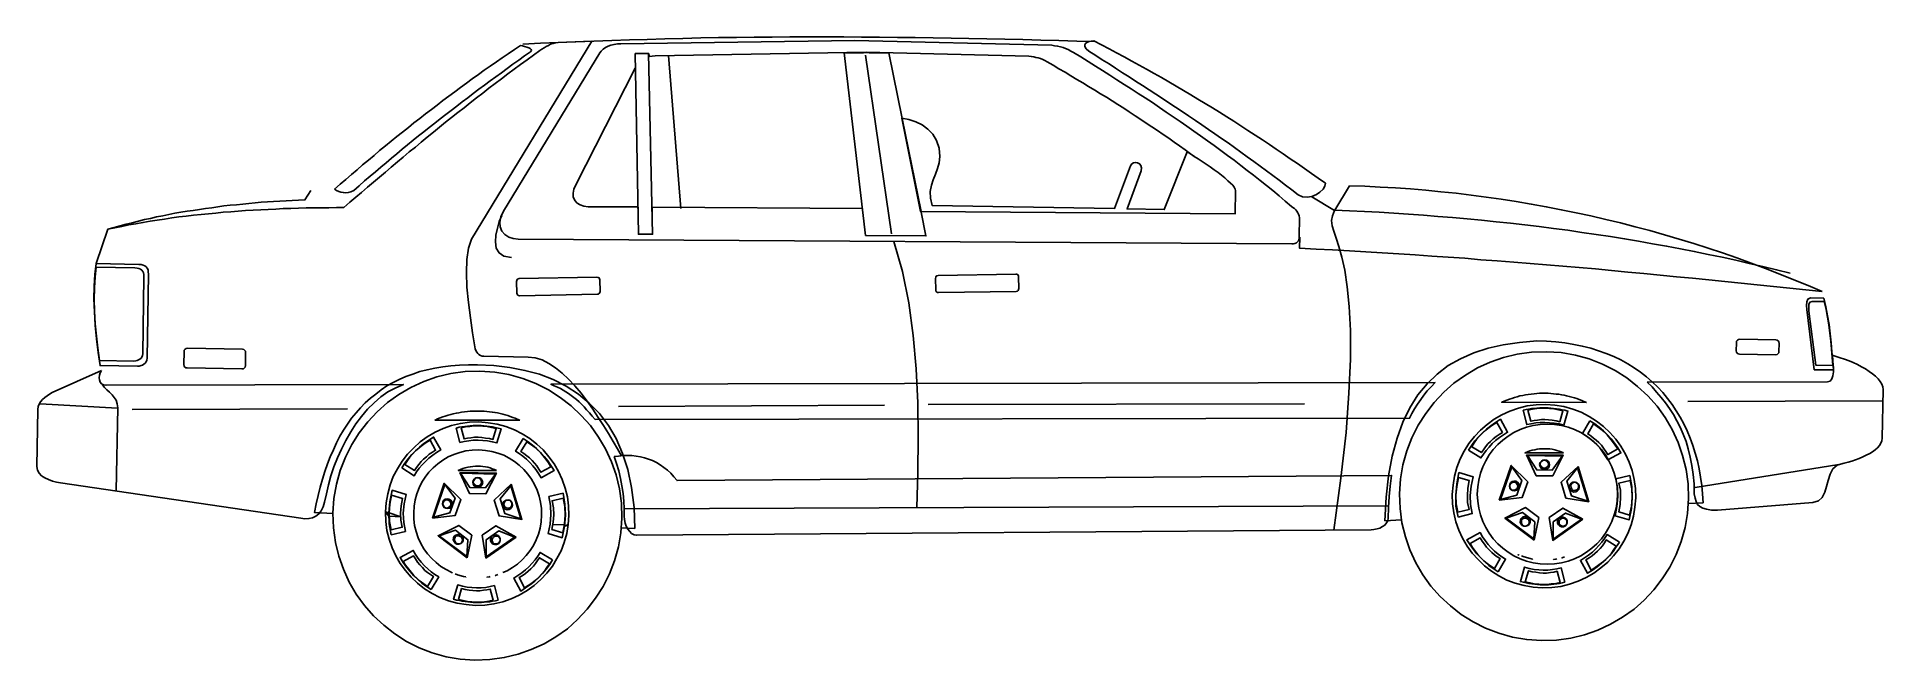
# Model space of a CAD drawing. Extents: x 409 to 850, y 333 to 482.
import ezdxf

# ---------------------------------------------------------------- set-up
doc = ezdxf.new("R2010")
doc.units = 0
doc.layers.add('4', color=4, linetype='CONTINUOUS')
doc.layers.add('7', color=7, linetype='CONTINUOUS')

msp = doc.modelspace()

# ---------------------------------------------------------------- linework, layer by layer
at = {"layer": '4'}
msp.add_line((425.91, 436.18), (423.12, 427.98), dxfattribs=at)
msp.add_circle((769.83, 372.9), 16.74, dxfattribs=at)
msp.add_arc((713.9, 143.24), 303.47, 66.3881, 88.3596, dxfattribs=at)
at = {"layer": '7', "linetype": 'CONTINUOUS'}
for points in [[(474.38, 445.42), (472.98, 443.21), (471.47, 443.15), (469.96, 443.09), (468.51, 442.98), (467, 442.92), (465.49, 442.8), (464.03, 442.74), (462.53, 442.63), (461.07, 442.51), (459.56, 442.34), (458.11, 442.22), (456.6, 442.05), (455.14, 441.93), (453.63, 441.76), (452.18, 441.58), (450.73, 441.35), (449.22, 441.18), (447.76, 440.94), (446.31, 440.71), (444.8, 440.48), (443.35, 440.24), (441.89, 440.01), (440.44, 439.72), (438.99, 439.43), (437.53, 439.14), (436.08, 438.79), (434.63, 438.5), (433.18, 438.15), (431.72, 437.75), (430.27, 437.4), (428.82, 436.99), (427.37, 436.58), (425.91, 436.18), (427.54, 436.53), (429.22, 436.87), (430.91, 437.22), (432.59, 437.51), (434.28, 437.8), (435.96, 438.1), (437.71, 438.39), (439.39, 438.62), (441.14, 438.91), (442.88, 439.14), (444.62, 439.32), (446.37, 439.55), (448.17, 439.72), (449.91, 439.9), (451.71, 440.07), (453.46, 440.24), (455.26, 440.36), (457.06, 440.54), (458.8, 440.65), (460.61, 440.77), (462.41, 440.83), (464.21, 440.94), (466.01, 441), (467.81, 441.12), (469.62, 441.18), (471.42, 441.23), (473.27, 441.29), (475.08, 441.29), (476.88, 441.35), (478.68, 441.35), (480.48, 441.41), (482.28, 441.41), (483.68, 442.63), (485.13, 443.85), (486.53, 445.01), (487.92, 446.23), (489.37, 447.45), (490.77, 448.67), (492.22, 449.83), (493.62, 451.05), (495.07, 452.28), (496.46, 453.44), (497.92, 454.66), (499.37, 455.82), (500.76, 457.04), (502.22, 458.2), (503.67, 459.37), (505.12, 460.59), (506.58, 461.75), (508.03, 462.91), (509.54, 464.07), (510.99, 465.23), (512.45, 466.4), (513.96, 467.56), (515.47, 468.72), (516.92, 469.88), (518.43, 470.99), (519.94, 472.15), (521.45, 473.31), (522.97, 474.42), (524.48, 475.52), (526.05, 476.68), (527.56, 477.79), (529.12, 478.89), (529.59, 479.24), (530.11, 479.53), (530.58, 479.88), (531.16, 480.11), (531.68, 480.4), (532.26, 480.58), (532.85, 480.75), (533.48, 480.81), (541.56, 481.16), (512.79, 433.8), (512.04, 431.64), (511.63, 428.97), (511.58, 425.83), (511.69, 422.35), (512.04, 418.68), (512.5, 415.02), (513.03, 411.48), (513.55, 408.11), (513.67, 407.64), (513.84, 407.23), (514.02, 406.83), (514.25, 406.54), (514.54, 406.25), (514.89, 406.02), (515.29, 405.9), (515.76, 405.84), (526.34, 405.67), (528.02, 405.49), (529.65, 404.97), (531.28, 404.15), (532.85, 403.11), (534.47, 401.83), (535.98, 400.38), (537.49, 398.75), (538.95, 397.01), (540.4, 395.15), (541.74, 393.23), (543.07, 391.25), (544.29, 389.34), (545.51, 387.36), (546.62, 385.5), (547.66, 383.76), (548.65, 382.07)], [(520.41, 440.54), (519.77, 439.14), (519.54, 437.92), (519.65, 436.76), (520.06, 435.77), (520.76, 434.96), (521.69, 434.32), (522.73, 433.97), (523.9, 433.8), (708.76, 432.69), (709.17, 432.75), (709.51, 432.81), (709.86, 432.92), (710.1, 433.15), (710.33, 433.39), (710.45, 433.68), (710.56, 434.03), (710.56, 434.43), (710.62, 438.91), (710.56, 439.37), (710.39, 439.78), (710.21, 440.13), (709.98, 440.48), (709.69, 440.83), (709.4, 441.12), (709.05, 441.41), (708.7, 441.64), (707.19, 442.92), (705.74, 444.14), (704.23, 445.42), (702.71, 446.64), (701.2, 447.86), (699.63, 449.08), (698.07, 450.24), (696.56, 451.46), (694.99, 452.68), (693.42, 453.84), (691.79, 455.01), (690.22, 456.17), (688.59, 457.33), (686.97, 458.49), (685.34, 459.66), (683.71, 460.82), (682.09, 461.92), (680.46, 463.08), (678.77, 464.19), (677.14, 465.29), (675.46, 466.46), (673.77, 467.56), (672.09, 468.66), (670.4, 469.77), (668.72, 470.81), (666.97, 471.92), (665.29, 473.02), (663.55, 474.13), (661.86, 475.17), (660.12, 476.28), (658.37, 477.38), (656.63, 478.43), (655.99, 478.78), (655.35, 479.12), (654.71, 479.36), (654.13, 479.59), (653.49, 479.76), (652.79, 479.94), (652.1, 480.05), (651.4, 480.17), (604.33, 481.33), (548.48, 480.52), (547.66, 480.46), (546.85, 480.35), (546.09, 480.17), (545.46, 479.94), (544.82, 479.59), (544.24, 479.24), (543.77, 478.78), (543.42, 478.31), (520.41, 440.54)], [(525, 480.4), (529.24, 480.64), (533.48, 480.81), (537.73, 480.98), (541.97, 481.16), (546.27, 481.33), (550.51, 481.45), (554.75, 481.57), (559, 481.68), (563.3, 481.8), (567.54, 481.91), (571.78, 481.97), (576.08, 482.03), (580.33, 482.09), (584.63, 482.09), (588.87, 482.15), (593.17, 482.15), (597.41, 482.15), (601.71, 482.15), (605.95, 482.09), (610.26, 482.09), (614.56, 482.03), (618.8, 481.97), (623.1, 481.91), (627.4, 481.86), (631.64, 481.8), (635.94, 481.68), (640.24, 481.62), (644.54, 481.51), (648.78, 481.39), (653.08, 481.28), (657.38, 481.16), (661.69, 481.04)], [(716.78, 447.22), (716.66, 446.52), (716.26, 445.77), (715.5, 445.07), (714.63, 444.49), (713.58, 444.02), (712.42, 443.85), (711.32, 443.96), (710.27, 444.43), (708.76, 445.59), (707.25, 446.75), (705.74, 447.92), (704.23, 449.02), (702.71, 450.18), (701.2, 451.29), (699.69, 452.39), (698.12, 453.5), (696.61, 454.6), (695.04, 455.7), (693.53, 456.81), (691.96, 457.91), (690.39, 458.96), (688.83, 460.06), (687.26, 461.11), (685.74, 462.21), (684.12, 463.26), (682.55, 464.31), (680.98, 465.35), (679.41, 466.4), (677.84, 467.44), (676.27, 468.49), (674.65, 469.54), (673.08, 470.52), (671.45, 471.57), (669.88, 472.61), (668.31, 473.6), (666.68, 474.65), (665.11, 475.7), (663.49, 476.68), (661.92, 477.73), (660.29, 478.72), (659.65, 479.3), (659.3, 479.82), (659.3, 480.23), (659.48, 480.58), (659.83, 480.81), (660.35, 481.04), (660.87, 481.16), (661.45, 481.22), (663.31, 480.29), (665.11, 479.3), (666.92, 478.37), (668.72, 477.38), (670.52, 476.39), (672.32, 475.4), (674.06, 474.42), (675.87, 473.43), (677.61, 472.44), (679.35, 471.4), (681.15, 470.41), (682.9, 469.36), (684.64, 468.31), (686.33, 467.27), (688.07, 466.22), (689.81, 465.18), (691.5, 464.13), (693.24, 463.03), (694.93, 461.98), (696.61, 460.88), (698.3, 459.77), (699.98, 458.67), (701.73, 457.56), (703.41, 456.46), (705.04, 455.3), (706.72, 454.19), (708.41, 453.03), (710.1, 451.87), (711.78, 450.71), (713.47, 449.54), (715.09, 448.38), (716.78, 447.22)], [(480.07, 445.77), (480.54, 445.48), (481.06, 445.24), (481.59, 445.07), (482.17, 444.95), (482.75, 444.89), (483.33, 444.95), (483.97, 445.13), (484.67, 445.48), (485.95, 446.58), (487.22, 447.74), (488.56, 448.85), (489.84, 449.95), (491.12, 451.05), (492.4, 452.1), (493.67, 453.2), (494.95, 454.25), (496.23, 455.3), (497.51, 456.4), (498.85, 457.45), (500.13, 458.49), (501.4, 459.48), (502.68, 460.53), (504.02, 461.57), (505.3, 462.56), (506.63, 463.61), (507.91, 464.6), (509.25, 465.64), (510.53, 466.63), (511.87, 467.62), (513.2, 468.66), (514.54, 469.65), (515.87, 470.64), (517.21, 471.63), (518.61, 472.61), (519.94, 473.6), (521.28, 474.59), (522.67, 475.64), (524.07, 476.63), (525.46, 477.61), (526.86, 478.6), (527.09, 478.89), (527.03, 479.12), (526.8, 479.36), (526.45, 479.53), (525.99, 479.7), (525.46, 479.88), (524.94, 480), (524.48, 480.11), (523.02, 479.12), (521.57, 478.14), (520.12, 477.15), (518.72, 476.16), (517.27, 475.17), (515.82, 474.19), (514.42, 473.14), (512.97, 472.15), (511.58, 471.11), (510.18, 470.06), (508.78, 469.01), (507.39, 468.02), (505.94, 466.98), (504.6, 465.87), (503.21, 464.83), (501.81, 463.78), (500.42, 462.68), (499.02, 461.63), (497.69, 460.53), (496.29, 459.42), (494.9, 458.32), (493.56, 457.22), (492.22, 456.11), (490.83, 455.01), (489.49, 453.84), (488.15, 452.74), (486.76, 451.58), (485.42, 450.42), (484.09, 449.25), (482.75, 448.09), (481.41, 446.93), (480.07, 445.77)], [(551.85, 478.2), (552.66, 435.01), (556.03, 435.01), (555.1, 478.2), (551.85, 478.2)], [(555.1, 478.2), (555.33, 477.5), (555.98, 477.55), (556.67, 477.61), (607.06, 478.54), (645.94, 477.55), (646.52, 477.5), (647.1, 477.38), (647.62, 477.26), (648.2, 477.15), (648.72, 476.97), (649.25, 476.74), (649.77, 476.51), (650.29, 476.22), (651.75, 475.4), (653.14, 474.53), (654.6, 473.72), (655.99, 472.85), (657.44, 471.98), (658.84, 471.16), (660.23, 470.29), (661.69, 469.42), (663.08, 468.55), (664.47, 467.73), (665.81, 466.86), (667.21, 465.99), (668.6, 465.12), (669.94, 464.25), (671.33, 463.32), (672.67, 462.45), (674.01, 461.57), (675.34, 460.64), (676.68, 459.77), (678.02, 458.84), (679.35, 457.97), (680.69, 457.04), (681.97, 456.11), (683.25, 455.18), (684.58, 454.25), (685.51, 453.55), (685.51, 453.55)], [(559.87, 477.67), (562.77, 441.12)], [(615.66, 462.62), (612.46, 478.31), (611.77, 478.31), (611.07, 478.37), (610.43, 478.37), (609.73, 478.37), (609.03, 478.37), (608.4, 478.37), (607.76, 478.37), (607.06, 478.43), (606.42, 478.37), (605.78, 478.37), (605.14, 478.37), (604.44, 478.37), (603.8, 478.37), (603.17, 478.37), (602.47, 478.31), (601.83, 478.31), (606.94, 434.72), (621.35, 434.61), (620.19, 440.3), (620.19, 440.42), (615.66, 462.62)], [(606.94, 477.79), (613.16, 435.13)], [(551.91, 474.71), (537.73, 446.81), (537.2, 445.77), (537.03, 444.78), (537.09, 443.91), (537.44, 443.09), (538.02, 442.45), (538.77, 441.99), (539.65, 441.7), (540.63, 441.58), (552.55, 441.52), (552.55, 441.18)], [(615.6, 462.74), (617.29, 462.39), (618.91, 461.87), (620.43, 461.11), (621.82, 460.12), (622.98, 458.9), (623.91, 457.39), (624.49, 455.59), (624.67, 453.55), (624.49, 452.1), (624.09, 450.71), (623.62, 449.37), (623.1, 448.03), (622.69, 446.7), (622.4, 445.24), (622.46, 443.62), (622.81, 441.87), (666.39, 441.12), (670.23, 451.34), (670.52, 451.81), (670.93, 452.04), (671.45, 452.16), (671.91, 452.04), (672.38, 451.81), (672.73, 451.4), (672.84, 450.88), (672.79, 450.18), (669.41, 441.06), (678.31, 440.89), (683.77, 454.72), (684.58, 454.19), (685.45, 453.61), (686.38, 453.03), (687.37, 452.39), (688.3, 451.75), (689.29, 451.11), (690.22, 450.42), (691.15, 449.72), (691.96, 449.08), (692.78, 448.44), (693.47, 447.8), (694.11, 447.22), (694.64, 446.7), (694.99, 446.23), (695.22, 445.77), (695.33, 445.42), (695.22, 439.84), (620.08, 440.42), (615.6, 462.74)], [(722.59, 446.58), (719.05, 440.77), (722.59, 440.59), (726.14, 440.42), (729.62, 440.24), (733.17, 440.01), (736.66, 439.78), (740.2, 439.55), (743.69, 439.26), (747.17, 438.97), (750.66, 438.68), (754.09, 438.33), (757.58, 437.98), (761, 437.63), (764.44, 437.22), (767.86, 436.82), (771.29, 436.35), (774.72, 435.95), (778.09, 435.42), (781.52, 434.96), (784.89, 434.43), (788.26, 433.91), (791.63, 433.33), (794.95, 432.75), (798.32, 432.17), (801.63, 431.53), (804.94, 430.89), (808.25, 430.19), (811.57, 429.49), (814.82, 428.8), (818.08, 428.04), (821.33, 427.29), (824.58, 426.53), (827.84, 425.72)], [(606.19, 441.12), (555.92, 441.47), (555.92, 440.42)], [(713.52, 443.96), (718.99, 440.71), (718.46, 439.43), (718.29, 438.27), (718.41, 437.05), (718.81, 435.71), (719.34, 434.09), (719.98, 432.05), (720.73, 429.55), (721.43, 426.41), (722.01, 422.46), (722.48, 417.75), (722.77, 412), (722.77, 405.14), (722.42, 397.06), (721.72, 387.65), (720.5, 376.72), (718.81, 364.29)], [(520, 439.49), (519.42, 438.04), (518.96, 436.47), (518.55, 434.78), (518.49, 433.15), (518.67, 431.7), (519.36, 430.54), (520.52, 429.73), (522.32, 429.44)], [(613.68, 433.27), (615.78, 426.12), (617.29, 418.63), (618.33, 410.84), (619.03, 402.88), (619.38, 394.74), (619.5, 386.43), (619.38, 378.06), (619.15, 369.69)], [(710.68, 434.32), (710.62, 431.64), (714.57, 431.47), (718.52, 431.24), (722.53, 431), (726.49, 430.77), (730.38, 430.54), (734.33, 430.31), (738.28, 430.07), (742.23, 429.78), (746.13, 429.49), (750.08, 429.26), (753.97, 428.91), (757.87, 428.62), (761.82, 428.33), (765.71, 428.04), (769.61, 427.69), (773.5, 427.34), (777.39, 427.05), (781.29, 426.71), (785.18, 426.36), (789.02, 425.95), (792.91, 425.6), (796.81, 425.25), (800.7, 424.84), (804.53, 424.5), (808.43, 424.09), (812.26, 423.74), (816.16, 423.33), (819.99, 422.93), (823.89, 422.52), (827.72, 422.11), (831.62, 421.71), (835.45, 421.3)], [(423.12, 427.98), (433.29, 427.81), (433.82, 427.75), (434.34, 427.63), (434.75, 427.46), (435.04, 427.23), (435.27, 426.88), (435.5, 426.53), (435.56, 426.01), (435.62, 425.48), (435.27, 405.38), (435.21, 404.91), (435.04, 404.5), (434.8, 404.21), (434.51, 403.98), (434.16, 403.75), (433.82, 403.63), (433.41, 403.52), (433, 403.46), (424.05, 403.63), (423.59, 406.77), (423.18, 410.03), (422.89, 413.28), (422.66, 416.47), (422.54, 419.56), (422.6, 422.58), (422.77, 425.37), (423.12, 427.98)], [(423.12, 427.11), (432.36, 426.94), (432.88, 426.88), (433.29, 426.82), (433.7, 426.65), (433.99, 426.41), (434.22, 426.12), (434.4, 425.77), (434.46, 425.37), (434.51, 424.84), (434.22, 406.42), (434.16, 406.02), (433.99, 405.67), (433.82, 405.38), (433.52, 405.14), (433.23, 404.97), (432.88, 404.85), (432.54, 404.74), (432.13, 404.68), (423.93, 404.85), (423.53, 407.76), (423.18, 410.66), (422.89, 413.63), (422.72, 416.59), (422.6, 419.44), (422.66, 422.17), (422.83, 424.73), (423.12, 427.11)], [(524.19, 424.44), (542.72, 424.73), (543.01, 424.67), (543.25, 424.55), (543.36, 424.38), (543.42, 424.09), (543.48, 421.36), (543.42, 421.07), (543.3, 420.83), (543.13, 420.72), (542.84, 420.66), (524.24, 420.31), (524.01, 420.37), (523.78, 420.49), (523.66, 420.72), (523.6, 420.95), (523.55, 423.74), (523.6, 423.97), (523.72, 424.21), (523.9, 424.38), (524.19, 424.44)], [(624.26, 425.13), (642.86, 425.48), (643.09, 425.43), (643.32, 425.31), (643.44, 425.08), (643.49, 424.84), (643.55, 422.06), (643.49, 421.82), (643.38, 421.59), (643.2, 421.42), (642.91, 421.36), (624.38, 421.07), (624.09, 421.12), (623.85, 421.24), (623.74, 421.42), (623.68, 421.71), (623.62, 424.44), (623.68, 424.73), (623.8, 424.96), (623.97, 425.08), (624.26, 425.13)], [(835.86, 419.73), (832.66, 419.79), (832.08, 419.5), (831.79, 418.86), (831.73, 417.99), (831.79, 417.06), (833.59, 402.64), (838.18, 402.59), (838.01, 404.74), (837.83, 406.89), (837.6, 409.09), (837.37, 411.24), (837.14, 413.4), (836.79, 415.49), (836.38, 417.64), (835.86, 419.73)], [(835.97, 418.92), (833.07, 418.97), (832.55, 418.74), (832.31, 418.22), (832.26, 417.41), (832.31, 416.59), (833.94, 403.75), (838.07, 403.63), (837.89, 405.55), (837.72, 407.53), (837.54, 409.44), (837.31, 411.36), (837.08, 413.28), (836.79, 415.2), (836.44, 417.06), (835.97, 418.92)], [(444.91, 407.76), (458.05, 407.53), (458.34, 407.47), (458.57, 407.29), (458.75, 407.06), (458.8, 406.71), (458.75, 403.63), (458.69, 403.28), (458.51, 403.05), (458.28, 402.88), (457.93, 402.82), (444.86, 403.05), (444.51, 403.11), (444.28, 403.28), (444.1, 403.52), (444.04, 403.86), (444.1, 407), (444.16, 407.29), (444.33, 407.58), (444.57, 407.7), (444.91, 407.76)], [(803.47, 370.65), (807.03, 370.86), (806.92, 372.95), (806.74, 374.98), (806.45, 376.96), (806.1, 378.93), (805.7, 380.85), (805.17, 382.71), (804.59, 384.51), (803.95, 386.25), (803.25, 388), (802.44, 389.68), (801.57, 391.31), (800.64, 392.82), (799.65, 394.33), (798.55, 395.79), (797.44, 397.18), (796.22, 398.46), (794.89, 399.74), (793.55, 400.9), (792.1, 402.06), (790.59, 403.11), (789.02, 404.04), (787.39, 404.97), (785.71, 405.78), (783.9, 406.54), (782.04, 407.18), (780.18, 407.76), (778.15, 408.28), (776.12, 408.69), (774.02, 409.04), (771.82, 409.27), (769.61, 409.44), (767.28, 409.5), (763.16, 409.15), (759.26, 408.57), (755.66, 407.76), (752.23, 406.65), (749.09, 405.26), (746.13, 403.63), (743.46, 401.6), (741.07, 399.27), (738.86, 396.6), (736.95, 393.52), (735.32, 390.09), (733.92, 386.25), (732.76, 382.01), (731.89, 377.31), (731.31, 372.19), (731.02, 366.56)], [(769.61, 406.94), (773.15, 406.71), (776.52, 406.13), (779.83, 405.2), (782.97, 403.98), (786, 402.47), (788.78, 400.67), (791.4, 398.64), (793.84, 396.37), (796.05, 393.93), (797.97, 391.2), (799.65, 388.35), (801.05, 385.27), (802.15, 382.13), (802.96, 378.82), (803.43, 375.39), (803.55, 371.84), (803.31, 368.3), (802.73, 364.93), (801.8, 361.62), (800.58, 358.48), (799.07, 355.46), (797.27, 352.67), (795.24, 350.05), (792.97, 347.61), (790.53, 345.4), (787.8, 343.48), (784.95, 341.8), (781.87, 340.4), (778.73, 339.3), (775.42, 338.49), (771.99, 338.02), (768.44, 337.91), (764.9, 338.14), (761.53, 338.72), (758.22, 339.65), (755.08, 340.87), (752.06, 342.38), (749.27, 344.18), (746.65, 346.22), (744.21, 348.48), (742, 350.92), (740.08, 353.65), (738.4, 356.5), (737, 359.58), (735.9, 362.72), (735.08, 366.03), (734.62, 369.46), (734.5, 373.01), (734.74, 376.55), (735.32, 379.92), (736.25, 383.23), (737.47, 386.37), (738.98, 389.39), (740.78, 392.18), (742.82, 394.8), (745.08, 397.24), (747.52, 399.45), (750.25, 401.37), (753.1, 403.05), (756.18, 404.45), (759.32, 405.55), (762.63, 406.36), (766.06, 406.83), (769.61, 406.94)], [(793.67, 399.68), (836.73, 399.74), (837.37, 399.91), (837.78, 400.44), (838.07, 401.19), (838.18, 402.12), (838.18, 403.17), (838.07, 404.21), (838.01, 405.2), (837.89, 406.07), (838.82, 405.78), (839.81, 405.49), (840.86, 405.14), (841.9, 404.74), (842.89, 404.33), (843.94, 403.86), (844.92, 403.34), (845.85, 402.82), (846.73, 402.24), (847.54, 401.66), (848.24, 401.08), (848.88, 400.44), (849.34, 399.8), (849.75, 399.16), (849.98, 398.52), (850.04, 397.88), (849.81, 386.31), (849.75, 385.67), (849.52, 385.09), (849.17, 384.51), (848.7, 383.99), (848.18, 383.52), (847.54, 383), (846.84, 382.59), (846.03, 382.19), (845.21, 381.78), (844.34, 381.43), (843.47, 381.08), (842.54, 380.79), (841.67, 380.56), (840.74, 380.27), (839.87, 380.04), (839.06, 379.86), (838.07, 378.93), (837.37, 377.65), (836.91, 376.2), (836.5, 374.75), (836.09, 373.35), (835.51, 372.13), (834.58, 371.32), (833.24, 370.91), (810.46, 369.11), (809.01, 369.11), (807.85, 369.29), (806.98, 369.52), (806.22, 369.92), (805.7, 370.45), (805.35, 371.15), (805.12, 371.96), (804.94, 372.95), (804.88, 375.33), (804.65, 377.6), (804.36, 379.75), (803.95, 381.72), (803.49, 383.7), (802.96, 385.5), (802.27, 387.24), (801.57, 388.87), (800.76, 390.44), (799.94, 391.95), (799.01, 393.35), (798.03, 394.74), (796.98, 396.02), (795.93, 397.3), (794.83, 398.52), (793.67, 399.68)], [(815.81, 409.91), (824.41, 409.79), (824.76, 409.68), (824.99, 409.5), (825.17, 409.27), (825.22, 408.92), (825.17, 407), (825.11, 406.65), (824.93, 406.42), (824.7, 406.25), (824.35, 406.19), (815.75, 406.36), (815.4, 406.42), (815.17, 406.6), (814.99, 406.83), (814.94, 407.18), (814.99, 409.09), (815.05, 409.44), (815.23, 409.68), (815.46, 409.85), (815.81, 409.91)], [(424.34, 402.41), (424.05, 401.89), (423.93, 401.31), (423.82, 400.73), (423.88, 400.2), (424.05, 399.68), (424.4, 399.27), (424.81, 399.04), (425.45, 398.93), (496.52, 399.1), (494.66, 398.34), (492.8, 397.35), (491.12, 396.14), (489.49, 394.74), (487.92, 393.17), (486.53, 391.49), (485.13, 389.68), (483.91, 387.77), (482.75, 385.73), (481.7, 383.64), (480.77, 381.55), (479.9, 379.4), (479.2, 377.25), (478.57, 375.1), (478.1, 373.01), (477.69, 370.97), (477.34, 369.87), (476.88, 368.94), (476.3, 368.18), (475.6, 367.66), (474.79, 367.25), (473.92, 367.08), (472.98, 367.02), (472, 367.14), (414.58, 375.62), (413.59, 375.79), (412.66, 376.03), (411.67, 376.37), (410.8, 376.78), (410.04, 377.31), (409.46, 377.95), (409.06, 378.64), (408.94, 379.51), (409.17, 393.11), (409.23, 393.81), (409.46, 394.39), (409.81, 394.97), (410.28, 395.49), (410.8, 395.96), (411.38, 396.37), (411.96, 396.77), (412.6, 397.18), (424.34, 402.41)], [(548.54, 364.87), (551.79, 364.7), (551.62, 369.75), (551.03, 374.46), (550.16, 378.76), (548.89, 382.65), (547.32, 386.2), (545.51, 389.34), (543.36, 392.18), (540.92, 394.68), (538.31, 396.83), (535.4, 398.69), (532.32, 400.26), (529.01, 401.54), (525.52, 402.47), (521.92, 403.17), (518.08, 403.63), (514.19, 403.81), (512.04, 403.81), (509.89, 403.75), (507.85, 403.57), (505.94, 403.34), (504.02, 402.99), (502.16, 402.64), (500.42, 402.18), (498.73, 401.6), (497.1, 401.02), (495.53, 400.32), (494.02, 399.56), (492.57, 398.75), (491.23, 397.82), (489.9, 396.83), (488.62, 395.84), (487.4, 394.74), (486.29, 393.52), (485.19, 392.3), (484.14, 391.02), (483.16, 389.63), (482.23, 388.17), (481.35, 386.72), (480.54, 385.15), (479.78, 383.52), (479.03, 381.84), (478.33, 380.15), (477.75, 378.35), (477.17, 376.49), (476.59, 374.57), (476.12, 372.6), (475.66, 370.62), (475.25, 368.53), (479.67, 368.3), (479.67, 368.77), (479.7, 368.76)], [(514.77, 402.3), (518.32, 402.06), (521.69, 401.48), (525, 400.55), (528.14, 399.33), (531.16, 397.82), (533.95, 396.02), (536.57, 393.99), (539.01, 391.72), (541.22, 389.28), (543.13, 386.55), (544.82, 383.7), (546.21, 380.62), (547.32, 377.48), (548.13, 374.17), (548.6, 370.74), (548.71, 367.19), (548.48, 363.65), (547.9, 360.28), (546.97, 356.97), (545.75, 353.83), (544.24, 350.81), (542.44, 348.02), (540.4, 345.4), (538.14, 342.96), (535.7, 340.75), (532.96, 338.84), (530.11, 337.15), (527.04, 335.76), (523.9, 334.65), (520.58, 333.84), (517.16, 333.37), (513.61, 333.26), (510.07, 333.49), (506.69, 334.07), (503.38, 335), (500.24, 336.22), (497.22, 337.73), (494.43, 339.53), (491.82, 341.57), (489.38, 343.84), (487.17, 346.28), (485.25, 349.01), (483.56, 351.85), (482.17, 354.94), (481.06, 358.07), (480.25, 361.38), (479.79, 364.82), (479.67, 368.36), (479.9, 371.9), (480.48, 375.27), (481.41, 378.59), (482.63, 381.72), (484.15, 384.75), (485.95, 387.54), (487.98, 390.15), (490.25, 392.59), (492.69, 394.8), (495.42, 396.72), (498.27, 398.4), (501.35, 399.8), (504.49, 400.9), (507.8, 401.72), (511.23, 402.18), (514.77, 402.3)], [(424.58, 399.04), (425.1, 398.4), (425.68, 397.82), (426.26, 397.24), (426.9, 396.66), (427.42, 396.02), (427.89, 395.32), (428.12, 394.51), (428.24, 393.52), (427.89, 373.76)], [(542.32, 390.73), (541.62, 391.54), (540.98, 392.36), (540.28, 393.05), (539.7, 393.75), (539.06, 394.39), (538.48, 394.97), (537.84, 395.49), (537.26, 396.02), (536.62, 396.48), (535.98, 396.95), (535.34, 397.35), (534.7, 397.76), (534.01, 398.11), (533.31, 398.46), (532.55, 398.81), (531.74, 399.16), (742.99, 399.56), (742.06, 398.58), (741.13, 397.59), (740.32, 396.54), (739.56, 395.49), (738.81, 394.39), (738.11, 393.29), (737.47, 392.18), (736.89, 391.02), (542.32, 390.73)], [(779.14, 394.8), (778.56, 395.03), (778.03, 395.26), (777.45, 395.49), (776.87, 395.73), (776.29, 395.9), (775.65, 396.08), (775.07, 396.25), (774.43, 396.43), (773.85, 396.54), (773.21, 396.66), (772.57, 396.77), (771.93, 396.83), (771.29, 396.89), (770.65, 396.95), (770.01, 397.01), (769.37, 397.01), (768.68, 397.01), (767.98, 397.01), (767.28, 396.95), (766.64, 396.89), (765.94, 396.83), (765.25, 396.72), (764.61, 396.6), (763.97, 396.48), (763.27, 396.37), (762.63, 396.19), (761.99, 396.02), (761.35, 395.79), (760.77, 395.61), (760.13, 395.38), (759.5, 395.15), (758.91, 394.86), (779.14, 394.8)], [(428.18, 393.46), (409.75, 394.51)], [(431.72, 393.11), (483.16, 393.29)], [(524.3, 390.56), (523.72, 390.79), (523.2, 391.02), (522.62, 391.25), (522.03, 391.49), (521.45, 391.66), (520.82, 391.84), (520.23, 392.01), (519.59, 392.18), (519.01, 392.3), (518.37, 392.42), (517.73, 392.53), (517.1, 392.59), (516.46, 392.65), (515.82, 392.71), (515.18, 392.76), (514.54, 392.76), (513.84, 392.76), (513.14, 392.76), (512.45, 392.71), (511.81, 392.65), (511.11, 392.59), (510.41, 392.47), (509.77, 392.36), (509.13, 392.24), (508.43, 392.13), (507.8, 391.95), (507.16, 391.78), (506.52, 391.54), (505.94, 391.37), (505.3, 391.14), (504.66, 390.9), (504.08, 390.61), (524.3, 390.56)], [(547.9, 393.87), (611.42, 394.16)], [(621.88, 394.33), (711.84, 394.45)], [(769.43, 394.33), (771.64, 394.16), (773.79, 393.81), (775.88, 393.23), (777.92, 392.47), (779.78, 391.49), (781.58, 390.38), (783.26, 389.05), (784.77, 387.65), (786.17, 386.02), (787.39, 384.34), (788.49, 382.48), (789.37, 380.56), (790.06, 378.53), (790.59, 376.43), (790.88, 374.28), (790.93, 372.02), (790.76, 369.81), (790.41, 367.66), (789.83, 365.57), (789.07, 363.53), (788.09, 361.68), (786.98, 359.87), (785.65, 358.19), (784.25, 356.68), (782.62, 355.28), (780.94, 354.06), (779.08, 352.96), (777.16, 352.09), (775.13, 351.39), (773.03, 350.86), (770.89, 350.57), (768.62, 350.52), (766.41, 350.69), (764.26, 351.04), (762.17, 351.62), (760.13, 352.38), (758.27, 353.36), (756.47, 354.47), (754.79, 355.8), (753.28, 357.26), (751.88, 358.83), (750.66, 360.51), (749.56, 362.37), (748.68, 364.29), (747.99, 366.32), (747.46, 368.42), (747.17, 370.56), (747.11, 372.83), (747.29, 375.04), (747.64, 377.19), (748.22, 379.28), (748.97, 381.31), (749.96, 383.17), (751.07, 384.98), (752.41, 386.66), (753.86, 388.17), (755.43, 389.57), (757.11, 390.79), (758.97, 391.89), (760.89, 392.76), (762.92, 393.46), (765.02, 393.99), (767.17, 394.28), (769.43, 394.33)], [(764.03, 392.94), (764.73, 393.11), (765.36, 393.23), (766.06, 393.35), (766.7, 393.4), (767.34, 393.46), (768.04, 393.52), (768.68, 393.52), (769.32, 393.52), (770.01, 393.52), (770.65, 393.46), (771.29, 393.4), (771.99, 393.29), (772.69, 393.23), (773.33, 393.05), (774.02, 392.94), (774.72, 392.76), (773.73, 389.39), (772.63, 389.68), (771.47, 389.86), (770.36, 389.97), (769.26, 390.03), (768.09, 390.03), (767.05, 389.92), (765.94, 389.74), (764.9, 389.51), (764.03, 392.94)], [(765.19, 393), (766.24, 393.23), (767.28, 393.35), (768.27, 393.46), (769.32, 393.46), (770.36, 393.4), (771.41, 393.29), (772.45, 393.05), (773.56, 392.82), (772.8, 390.21), (771.93, 390.44), (771, 390.56), (770.13, 390.67), (769.26, 390.73), (768.39, 390.73), (767.51, 390.61), (766.7, 390.5), (765.89, 390.32), (765.19, 393)], [(803.37, 395.03), (849.92, 395.2)], [(514.54, 390.15), (516.75, 389.97), (518.9, 389.63), (520.99, 389.05), (523.02, 388.29), (524.88, 387.3), (526.68, 386.2), (528.37, 384.86), (529.88, 383.46), (531.28, 381.84), (532.5, 380.15), (533.6, 378.29), (534.47, 376.37), (535.17, 374.34), (535.69, 372.25), (535.98, 370.1), (536.04, 367.83), (535.87, 365.63), (535.52, 363.48), (534.94, 361.38), (534.18, 359.35), (533.19, 357.49), (532.09, 355.69), (530.75, 354), (529.36, 352.49), (527.73, 351.1), (526.05, 349.88), (524.19, 348.77), (522.27, 347.9), (520.23, 347.2), (518.14, 346.68), (515.99, 346.39), (513.73, 346.33), (511.52, 346.51), (509.37, 346.85), (507.27, 347.44), (505.24, 348.19), (503.38, 349.18), (501.58, 350.28), (499.89, 351.62), (498.38, 353.07), (496.99, 354.64), (495.77, 356.33), (494.66, 358.19), (493.79, 360.11), (493.09, 362.14), (492.57, 364.23), (492.28, 366.38), (492.22, 368.65), (492.4, 370.86), (492.75, 373.01), (493.33, 375.1), (494.08, 377.13), (495.07, 378.99), (496.17, 380.79), (497.51, 382.48), (498.96, 383.99), (500.53, 385.38), (502.22, 386.6), (504.08, 387.71), (505.99, 388.58), (508.03, 389.28), (510.12, 389.8), (512.27, 390.09), (514.54, 390.15)], [(509.13, 388.7), (509.83, 388.87), (510.47, 388.99), (511.17, 389.1), (511.81, 389.16), (512.45, 389.22), (513.14, 389.28), (513.78, 389.28), (514.42, 389.28), (515.12, 389.28), (515.76, 389.22), (516.4, 389.16), (517.1, 389.05), (517.79, 388.99), (518.43, 388.81), (519.13, 388.7), (519.83, 388.52), (518.84, 385.15), (517.73, 385.44), (516.57, 385.62), (515.47, 385.73), (514.36, 385.79), (513.2, 385.79), (512.16, 385.67), (511.05, 385.5), (510.01, 385.27), (509.13, 388.7)], [(510.3, 388.75), (511.34, 388.99), (512.39, 389.1), (513.38, 389.22), (514.42, 389.22), (515.47, 389.16), (516.51, 389.05), (517.56, 388.81), (518.67, 388.58), (517.91, 385.96), (517.04, 386.2), (516.11, 386.31), (515.23, 386.43), (514.36, 386.49), (513.49, 386.49), (512.62, 386.37), (511.81, 386.25), (510.99, 386.08), (510.3, 388.75)], [(751.01, 383.41), (751.76, 384.57), (752.52, 385.62), (753.39, 386.6), (754.32, 387.53), (755.25, 388.4), (756.3, 389.22), (757.46, 390.03), (758.62, 390.79), (760.31, 387.71), (759.32, 387.07), (758.39, 386.43), (757.46, 385.73), (756.65, 384.98), (755.89, 384.16), (755.19, 383.35), (754.55, 382.48), (753.97, 381.55), (751.01, 383.41)], [(751.76, 384.22), (752.35, 385.15), (752.93, 385.96), (753.62, 386.78), (754.32, 387.48), (755.14, 388.17), (755.95, 388.81), (756.82, 389.45), (757.75, 390.03), (759.09, 387.65), (758.33, 387.19), (757.58, 386.66), (756.88, 386.08), (756.24, 385.5), (755.6, 384.92), (755.08, 384.22), (754.55, 383.52), (754.09, 382.83), (751.76, 384.22)], [(780.01, 390.44), (781.17, 389.68), (782.22, 388.87), (783.21, 388.06), (784.14, 387.13), (785.07, 386.14), (785.88, 385.09), (786.63, 383.99), (787.39, 382.77), (784.31, 381.08), (783.67, 382.07), (783.03, 383), (782.33, 383.93), (781.58, 384.75), (780.82, 385.5), (779.95, 386.2), (779.08, 386.84), (778.21, 387.42), (780.01, 390.44)], [(780.88, 389.68), (781.75, 389.1), (782.62, 388.46), (783.38, 387.82), (784.14, 387.07), (784.77, 386.31), (785.42, 385.5), (786.05, 384.63), (786.63, 383.7), (784.25, 382.36), (783.79, 383.12), (783.26, 383.87), (782.74, 384.57), (782.16, 385.21), (781.52, 385.79), (780.88, 386.31), (780.18, 386.84), (779.49, 387.3), (780.88, 389.68)], [(496.12, 379.16), (496.87, 380.33), (497.63, 381.37), (498.5, 382.36), (499.43, 383.29), (500.36, 384.16), (501.4, 384.98), (502.57, 385.79), (503.73, 386.55), (505.41, 383.46), (504.43, 382.83), (503.5, 382.19), (502.57, 381.49), (501.75, 380.73), (501, 379.92), (500.3, 379.11), (499.66, 378.24), (499.08, 377.31), (496.12, 379.16)], [(496.87, 379.98), (497.45, 380.91), (498.03, 381.72), (498.73, 382.54), (499.43, 383.23), (500.24, 383.93), (501.05, 384.57), (501.93, 385.21), (502.86, 385.79), (504.19, 383.41), (503.44, 382.94), (502.68, 382.42), (501.99, 381.84), (501.34, 381.26), (500.71, 380.68), (500.18, 379.98), (499.66, 379.28), (499.19, 378.58), (496.87, 379.98)], [(525.11, 386.2), (526.28, 385.44), (527.32, 384.63), (528.31, 383.81), (529.24, 382.88), (530.17, 381.9), (530.99, 380.85), (531.74, 379.75), (532.5, 378.53), (529.41, 376.84), (528.78, 377.83), (528.14, 378.76), (527.44, 379.69), (526.68, 380.5), (525.93, 381.26), (525.06, 381.96), (524.19, 382.59), (523.31, 383.17), (525.11, 386.2)], [(525.99, 385.44), (526.86, 384.86), (527.73, 384.22), (528.49, 383.58), (529.24, 382.83), (529.88, 382.07), (530.52, 381.26), (531.16, 380.39), (531.74, 379.46), (529.36, 378.12), (528.89, 378.87), (528.37, 379.63), (527.85, 380.33), (527.26, 380.97), (526.63, 381.55), (525.99, 382.07), (525.29, 382.59), (524.59, 383.06), (525.99, 385.44)], [(773.68, 382.77), (773.15, 383), (772.63, 383.17), (772.11, 383.35), (771.58, 383.52), (771, 383.64), (770.42, 383.7), (769.84, 383.76), (769.26, 383.76), (768.62, 383.76), (767.98, 383.7), (767.4, 383.64), (766.82, 383.52), (766.18, 383.41), (765.6, 383.23), (765.07, 383), (764.49, 382.77), (773.68, 382.77)], [(520.29, 354.18), (521.28, 354.59), (522.56, 355.34), (523.78, 356.21), (524.88, 357.2), (525.87, 358.25), (526.8, 359.41), (527.56, 360.63), (528.25, 361.97), (528.78, 363.36), (529.18, 364.81), (529.41, 366.32), (529.53, 367.89), (529.47, 369.46), (529.3, 370.97), (528.95, 372.42), (528.43, 373.88), (527.85, 375.21), (527.09, 376.49), (526.22, 377.71), (525.29, 378.82), (524.19, 379.81), (523.02, 380.73), (521.8, 381.49), (520.47, 382.19), (519.07, 382.71), (517.62, 383.12), (516.11, 383.35), (514.54, 383.46), (512.97, 383.41), (511.46, 383.23), (510.01, 382.88), (508.55, 382.36), (507.22, 381.78), (505.94, 381.02), (504.72, 380.15), (503.61, 379.22), (502.62, 378.12), (501.69, 376.96), (500.94, 375.74), (500.24, 374.4), (499.72, 373.01), (499.31, 371.55), (499.08, 370.04), (498.96, 368.47), (499.02, 366.91), (499.19, 365.39), (499.54, 363.94), (500.07, 362.49), (500.65, 361.15), (501.4, 359.87), (502.28, 358.65), (503.26, 357.55), (504.31, 356.56), (505.47, 355.63), (506.69, 354.88), (507.91, 354.24), (507.91, 354.24)], [(518.78, 378.58), (518.26, 378.82), (517.73, 378.99), (517.21, 379.16), (516.69, 379.34), (516.11, 379.46), (515.52, 379.51), (514.94, 379.57), (514.36, 379.57), (513.73, 379.57), (513.08, 379.51), (512.5, 379.46), (511.92, 379.34), (511.28, 379.22), (510.7, 379.05), (510.18, 378.82), (509.6, 378.58), (518.78, 378.58)], [(546.85, 381.9), (547.9, 382.01), (549, 382.13), (550.05, 382.13), (551.09, 382.13), (552.08, 382.01), (553.13, 381.84), (554.12, 381.55), (555.1, 381.26), (556.03, 380.91), (556.96, 380.44), (557.83, 379.92), (558.71, 379.28), (559.58, 378.64), (560.39, 377.89), (561.15, 377.07), (561.9, 376.14), (732.59, 377.36), (732.3, 374.81), (732.06, 372.31), (731.89, 369.75), (731.83, 367.2), (731.72, 366.56), (731.43, 366.03), (730.96, 365.51), (730.44, 365.16), (729.8, 364.81), (729.16, 364.64), (728.4, 364.46), (727.7, 364.41), (552.26, 363.07), (551.62, 363.18), (551.03, 363.48), (550.57, 363.94), (550.1, 364.52), (549.76, 365.22), (549.52, 365.98), (549.35, 366.85), (549.29, 367.66), (549.23, 369.46), (549.18, 371.26), (549, 373.06), (548.71, 374.87), (548.36, 376.67), (547.95, 378.47), (547.43, 380.21), (546.85, 381.9)], [(758.33, 371.44), (763.79, 372.07), (765.13, 375.85), (761.18, 379.75), (758.33, 371.44)], [(758.62, 371.61), (762.52, 372.66), (763.74, 376.2), (761.3, 379.46), (758.62, 371.61)], [(764.84, 382.3), (767.17, 377.31), (771.12, 377.25), (773.62, 382.19), (764.84, 382.3)], [(765.07, 382.13), (767.28, 378.7), (771, 378.64), (773.38, 381.96), (765.07, 382.13)], [(769.2, 381.14), (769.66, 381.02), (770.01, 380.79), (770.25, 380.39), (770.36, 379.92), (770.25, 379.46), (770.01, 379.11), (769.66, 378.87), (769.2, 378.76), (768.74, 378.87), (768.33, 379.11), (768.09, 379.51), (767.98, 379.98), (768.09, 380.44), (768.39, 380.79), (768.74, 381.02), (769.2, 381.14)], [(769.14, 381.02), (769.49, 380.97), (769.78, 380.73), (770.01, 380.39), (770.07, 380.04), (770.01, 379.69), (769.78, 379.4), (769.43, 379.16), (769.08, 379.11), (768.74, 379.22), (768.39, 379.46), (768.15, 379.75), (768.09, 380.1), (768.21, 380.44), (768.44, 380.73), (768.74, 380.97), (769.14, 381.02)], [(777.16, 379.51), (773.09, 375.74), (774.26, 371.96), (779.72, 371.09), (777.16, 379.51)], [(839.46, 379.98), (805.17, 374.52)], [(503.44, 367.2), (508.9, 367.83), (510.24, 371.61), (506.28, 375.5), (503.44, 367.2)], [(503.73, 367.37), (507.62, 368.42), (508.84, 371.96), (506.4, 375.21), (503.73, 367.37)], [(509.95, 378.06), (512.27, 373.06), (516.22, 373.01), (518.72, 377.95), (509.95, 378.06)], [(510.18, 377.89), (512.39, 374.46), (516.11, 374.4), (518.49, 377.71), (510.18, 377.89)], [(514.31, 376.9), (514.77, 376.78), (515.12, 376.55), (515.35, 376.14), (515.47, 375.68), (515.35, 375.21), (515.12, 374.87), (514.77, 374.63), (514.31, 374.52), (513.84, 374.63), (513.43, 374.87), (513.2, 375.27), (513.08, 375.74), (513.2, 376.2), (513.49, 376.55), (513.84, 376.78), (514.31, 376.9)], [(514.25, 376.78), (514.6, 376.72), (514.89, 376.49), (515.12, 376.14), (515.18, 375.79), (515.12, 375.45), (514.89, 375.16), (514.54, 374.92), (514.19, 374.87), (513.84, 374.98), (513.49, 375.21), (513.26, 375.5), (513.2, 375.85), (513.32, 376.2), (513.55, 376.49), (513.84, 376.72), (514.25, 376.78)], [(522.27, 375.27), (518.2, 371.49), (519.36, 367.72), (524.82, 366.85), (522.27, 375.27)], [(748.51, 367.43), (747.99, 370.04), (747.93, 372.66), (748.16, 375.33), (748.68, 378.06), (752.06, 377.07), (751.59, 374.81), (751.36, 372.6), (751.47, 370.39), (751.88, 368.24), (748.51, 367.43)], [(748.45, 368.59), (748.05, 370.62), (747.99, 372.66), (748.16, 374.75), (748.57, 376.9), (751.18, 376.14), (750.84, 374.34), (750.72, 372.6), (750.78, 370.91), (751.13, 369.23), (748.45, 368.59)], [(760.83, 375.27), (761.06, 375.68), (761.41, 375.91), (761.82, 376.03), (762.28, 375.97), (762.69, 375.74), (762.98, 375.39), (763.1, 374.92), (763.04, 374.46), (762.81, 374.05), (762.46, 373.82), (761.99, 373.7), (761.53, 373.76), (761.12, 373.99), (760.89, 374.34), (760.77, 374.81), (760.83, 375.27)], [(760.89, 375.1), (761.06, 375.45), (761.41, 375.68), (761.76, 375.79), (762.11, 375.74), (762.4, 375.56), (762.63, 375.21), (762.75, 374.87), (762.69, 374.52), (762.52, 374.17), (762.17, 373.93), (761.82, 373.82), (761.47, 373.88), (761.12, 374.05), (760.95, 374.4), (760.83, 374.75), (760.89, 375.1)], [(777.04, 379.16), (774.49, 376.03), (775.59, 372.48), (779.49, 371.26), (777.04, 379.16)], [(777.39, 374.98), (777.45, 374.52), (777.34, 374.05), (777.04, 373.7), (776.64, 373.47), (776.17, 373.41), (775.71, 373.59), (775.36, 373.88), (775.13, 374.28), (775.07, 374.75), (775.24, 375.21), (775.53, 375.5), (775.94, 375.74), (776.41, 375.79), (776.87, 375.68), (777.16, 375.39), (777.39, 374.98)], [(777.28, 375.04), (777.28, 374.63), (777.22, 374.28), (776.99, 373.99), (776.64, 373.82), (776.29, 373.76), (775.94, 373.88), (775.65, 374.11), (775.48, 374.46), (775.42, 374.87), (775.53, 375.21), (775.77, 375.5), (776.06, 375.68), (776.46, 375.74), (776.81, 375.62), (777.1, 375.39), (777.28, 375.04)], [(789.54, 377.36), (790.01, 374.75), (790.12, 372.13), (789.89, 369.46), (789.37, 366.73), (786, 367.72), (786.46, 369.98), (786.63, 372.25), (786.58, 374.4), (786.17, 376.55), (789.54, 377.36)], [(789.6, 376.2), (790.01, 374.17), (790.06, 372.13), (789.89, 370.04), (789.48, 367.89), (786.87, 368.71), (787.22, 370.45), (787.33, 372.19), (787.27, 373.88), (786.92, 375.56), (789.6, 376.2)], [(493.62, 363.18), (493.09, 365.8), (493.04, 368.42), (493.27, 371.09), (493.79, 373.82), (497.16, 372.83), (496.7, 370.56), (496.46, 368.36), (496.58, 366.15), (496.99, 364), (493.62, 363.18)], [(493.56, 364.35), (493.15, 366.38), (493.09, 368.42), (493.27, 370.51), (493.67, 372.66), (496.29, 371.9), (495.94, 370.1), (495.83, 368.36), (495.88, 366.67), (496.23, 364.99), (493.56, 364.35)], [(505.94, 371.03), (506.17, 371.44), (506.52, 371.67), (506.93, 371.78), (507.39, 371.73), (507.8, 371.49), (508.09, 371.15), (508.2, 370.68), (508.14, 370.22), (507.91, 369.81), (507.56, 369.58), (507.1, 369.46), (506.63, 369.52), (506.23, 369.75), (505.99, 370.1), (505.88, 370.56), (505.94, 371.03)], [(505.99, 370.86), (506.17, 371.2), (506.52, 371.44), (506.87, 371.55), (507.22, 371.49), (507.51, 371.32), (507.74, 370.97), (507.85, 370.62), (507.8, 370.27), (507.62, 369.92), (507.27, 369.69), (506.93, 369.58), (506.58, 369.63), (506.23, 369.81), (506.05, 370.16), (505.94, 370.51), (505.99, 370.86)], [(522.15, 374.92), (519.59, 371.78), (520.7, 368.24), (524.59, 367.02), (522.15, 374.92)], [(522.5, 370.74), (522.56, 370.27), (522.44, 369.81), (522.15, 369.46), (521.74, 369.23), (521.28, 369.17), (520.82, 369.35), (520.47, 369.63), (520.23, 370.04), (520.17, 370.51), (520.35, 370.97), (520.64, 371.26), (521.05, 371.49), (521.51, 371.55), (521.98, 371.44), (522.27, 371.15), (522.5, 370.74)], [(522.38, 370.8), (522.38, 370.39), (522.32, 370.04), (522.09, 369.75), (521.74, 369.58), (521.4, 369.52), (521.05, 369.63), (520.76, 369.87), (520.58, 370.22), (520.52, 370.62), (520.64, 370.97), (520.87, 371.26), (521.16, 371.44), (521.57, 371.49), (521.92, 371.38), (522.21, 371.15), (522.38, 370.8)], [(534.65, 373.12), (535.11, 370.51), (535.23, 367.89), (535, 365.22), (534.47, 362.49), (531.1, 363.48), (531.57, 365.74), (531.74, 368.01), (531.68, 370.16), (531.28, 372.31), (534.65, 373.12)], [(534.7, 371.96), (535.11, 369.92), (535.17, 367.89), (535, 365.8), (534.59, 363.65), (531.97, 364.46), (532.32, 366.21), (532.44, 367.95), (532.38, 369.63), (532.03, 371.32), (534.7, 371.96)], [(492.22, 368.65), (493.04, 367.66), (493.04, 368.42), (492.22, 368.65)], [(495.88, 367.49), (493.09, 367.66), (493.09, 368.42), (495.88, 367.49)], [(549.35, 369.4), (731.77, 370.1)], [(731.02, 366.56), (734.98, 366.78)], [(766.64, 361.91), (767.75, 367.31), (764.61, 369.69), (759.67, 367.2), (766.64, 361.91)], [(766.59, 362.26), (766.82, 366.27), (763.85, 368.53), (759.96, 367.2), (766.59, 362.26)], [(763.79, 365.45), (763.5, 365.8), (763.33, 366.21), (763.39, 366.67), (763.56, 367.08), (763.91, 367.37), (764.38, 367.54), (764.84, 367.54), (765.25, 367.31), (765.54, 366.96), (765.71, 366.56), (765.71, 366.09), (765.48, 365.68), (765.13, 365.39), (764.67, 365.22), (764.2, 365.22), (763.79, 365.45)], [(763.97, 365.45), (763.74, 365.74), (763.62, 366.15), (763.62, 366.5), (763.74, 366.85), (764.03, 367.08), (764.38, 367.2), (764.78, 367.14), (765.13, 366.96), (765.36, 366.67), (765.48, 366.32), (765.48, 365.98), (765.31, 365.63), (765.02, 365.39), (764.67, 365.28), (764.32, 365.28), (763.97, 365.45)], [(778.33, 366.91), (773.5, 369.58), (770.25, 367.31), (771.12, 361.85), (778.33, 366.91)], [(777.98, 366.91), (774.2, 368.36), (771.18, 366.27), (771.18, 362.14), (777.98, 366.91)], [(774.08, 365.28), (773.68, 365.1), (773.21, 365.1), (772.8, 365.22), (772.45, 365.57), (772.22, 365.98), (772.22, 366.44), (772.4, 366.85), (772.69, 367.2), (773.15, 367.37), (773.62, 367.43), (774.02, 367.25), (774.37, 366.91), (774.55, 366.5), (774.55, 366.03), (774.37, 365.63), (774.08, 365.28)], [(774.08, 365.45), (773.73, 365.28), (773.38, 365.28), (773.03, 365.39), (772.74, 365.63), (772.63, 365.98), (772.63, 366.32), (772.74, 366.67), (772.98, 366.96), (773.33, 367.14), (773.73, 367.14), (774.08, 367.02), (774.37, 366.73), (774.49, 366.38), (774.49, 366.03), (774.37, 365.74), (774.08, 365.45)], [(511.75, 357.66), (512.85, 363.07), (509.71, 365.45), (504.78, 362.95), (511.75, 357.66)], [(511.69, 358.01), (511.92, 362.02), (508.96, 364.29), (505.07, 362.95), (511.69, 358.01)], [(508.9, 361.21), (508.61, 361.56), (508.43, 361.97), (508.49, 362.43), (508.67, 362.84), (509.02, 363.13), (509.48, 363.3), (509.95, 363.3), (510.35, 363.07), (510.64, 362.72), (510.82, 362.31), (510.82, 361.85), (510.59, 361.44), (510.24, 361.15), (509.77, 360.98), (509.31, 360.98), (508.9, 361.21)], [(509.08, 361.21), (508.84, 361.5), (508.73, 361.91), (508.73, 362.26), (508.84, 362.6), (509.13, 362.84), (509.48, 362.95), (509.89, 362.89), (510.24, 362.72), (510.47, 362.43), (510.59, 362.08), (510.59, 361.73), (510.41, 361.38), (510.12, 361.15), (509.77, 361.03), (509.42, 361.03), (509.08, 361.21)], [(523.43, 362.66), (518.61, 365.34), (515.35, 363.07), (516.22, 357.61), (523.43, 362.66)], [(523.08, 362.66), (519.3, 364.12), (516.28, 362.02), (516.28, 357.9), (523.08, 362.66)], [(519.19, 361.03), (518.78, 360.86), (518.32, 360.86), (517.91, 360.98), (517.56, 361.33), (517.33, 361.73), (517.33, 362.2), (517.5, 362.6), (517.79, 362.95), (518.26, 363.13), (518.72, 363.18), (519.13, 363.01), (519.48, 362.66), (519.65, 362.26), (519.65, 361.79), (519.48, 361.38), (519.19, 361.03)], [(519.19, 361.21), (518.84, 361.03), (518.49, 361.03), (518.14, 361.15), (517.85, 361.38), (517.73, 361.73), (517.73, 362.08), (517.85, 362.43), (518.08, 362.72), (518.43, 362.89), (518.84, 362.89), (519.19, 362.78), (519.48, 362.49), (519.59, 362.14), (519.59, 361.79), (519.48, 361.5), (519.19, 361.21)], [(534.94, 365.57), (532.21, 365.68), (532.21, 365.63), (534.94, 365.57)], [(535, 365.22), (535.87, 365.51), (535.87, 365.63), (535, 365.22)], [(758.04, 354.35), (756.88, 355.11), (755.83, 355.86), (754.85, 356.74), (753.91, 357.66), (752.99, 358.65), (752.17, 359.7), (751.36, 360.8), (750.6, 362.02), (753.74, 363.71), (754.32, 362.72), (754.96, 361.79), (755.66, 360.86), (756.41, 360.05), (757.23, 359.29), (758.04, 358.59), (758.91, 357.96), (759.84, 357.37), (758.04, 354.35)], [(757.17, 355.11), (756.3, 355.69), (755.43, 356.33), (754.67, 356.97), (753.91, 357.72), (753.22, 358.48), (752.58, 359.29), (751.94, 360.16), (751.36, 361.09), (753.8, 362.43), (754.26, 361.68), (754.79, 360.92), (755.31, 360.22), (755.95, 359.58), (756.53, 358.94), (757.17, 358.42), (757.87, 357.96), (758.56, 357.49), (757.17, 355.11)], [(787.04, 361.44), (786.29, 360.28), (785.53, 359.23), (784.66, 358.19), (783.79, 357.26), (782.8, 356.39), (781.75, 355.57), (780.59, 354.76), (779.43, 354), (777.74, 357.08), (778.73, 357.72), (779.66, 358.36), (780.59, 359.06), (781.4, 359.82), (782.16, 360.63), (782.86, 361.44), (783.5, 362.31), (784.08, 363.24), (787.04, 361.44)], [(786.29, 360.51), (785.71, 359.64), (785.12, 358.77), (784.43, 358.01), (783.73, 357.32), (782.97, 356.62), (782.16, 355.98), (781.23, 355.34), (780.3, 354.76), (779.02, 357.2), (779.78, 357.66), (780.53, 358.19), (781.17, 358.71), (781.81, 359.29), (782.45, 359.93), (782.97, 360.57), (783.44, 361.27), (783.9, 361.97), (786.29, 360.51)], [(503.15, 350.11), (501.99, 350.86), (500.94, 351.62), (499.95, 352.49), (499.02, 353.42), (498.09, 354.41), (497.28, 355.46), (496.46, 356.56), (495.71, 357.78), (498.85, 359.47), (499.43, 358.48), (500.07, 357.55), (500.76, 356.62), (501.52, 355.8), (502.33, 355.05), (503.15, 354.35), (504.02, 353.71), (504.95, 353.13), (503.15, 350.11)], [(502.28, 350.86), (501.4, 351.45), (500.53, 352.09), (499.78, 352.73), (499.02, 353.48), (498.32, 354.24), (497.69, 355.05), (497.04, 355.92), (496.46, 356.85), (498.9, 358.19), (499.37, 357.43), (499.89, 356.68), (500.42, 355.98), (501.05, 355.34), (501.64, 354.7), (502.28, 354.18), (502.97, 353.71), (503.67, 353.25), (502.28, 350.86)], [(532.15, 357.2), (531.39, 356.04), (530.64, 354.99), (529.76, 353.94), (528.89, 353.02), (527.91, 352.14), (526.86, 351.33), (525.7, 350.52), (524.53, 349.76), (522.85, 352.84), (523.84, 353.48), (524.77, 354.12), (525.7, 354.82), (526.51, 355.57), (527.26, 356.39), (527.96, 357.2), (528.6, 358.07), (529.18, 359), (532.15, 357.2)], [(531.39, 356.27), (530.81, 355.4), (530.23, 354.53), (529.53, 353.77), (528.83, 353.07), (528.08, 352.38), (527.26, 351.74), (526.34, 351.1), (525.41, 350.52), (524.13, 352.96), (524.88, 353.42), (525.64, 353.94), (526.28, 354.47), (526.92, 355.05), (527.56, 355.69), (528.08, 356.33), (528.54, 357.03), (529.01, 357.72), (531.39, 356.27)], [(763.1, 358.36), (762.86, 358.42), (762.75, 358.48), (762.75, 358.48)], [(763.68, 358.13), (764.26, 357.9), (765.71, 357.49), (766.29, 357.37), (766.29, 357.37)], [(772.05, 357.43), (771.87, 357.37), (771.29, 357.32), (771.29, 357.32)], [(773.91, 357.96), (773.33, 357.72), (773.27, 357.72), (773.27, 357.72)], [(508.26, 354.12), (508.03, 354.18), (507.91, 354.24), (507.91, 354.24)], [(508.84, 353.89), (509.42, 353.65), (510.88, 353.25), (511.46, 353.13), (511.46, 353.13)], [(517.21, 353.19), (517.04, 353.13), (516.46, 353.07), (516.46, 353.07)], [(519.07, 353.71), (518.49, 353.48), (518.43, 353.48), (518.43, 353.48)], [(774.02, 351.85), (773.38, 351.68), (772.69, 351.56), (772.05, 351.45), (771.41, 351.39), (770.71, 351.33), (770.07, 351.27), (769.43, 351.27), (768.79, 351.27), (768.09, 351.27), (767.46, 351.33), (766.82, 351.39), (766.12, 351.5), (765.42, 351.56), (764.78, 351.74), (764.09, 351.85), (763.39, 352.03), (764.38, 355.46), (765.48, 355.17), (766.64, 354.93), (767.75, 354.82), (768.85, 354.76), (769.95, 354.76), (771.06, 354.88), (772.11, 355.05), (773.15, 355.28), (774.02, 351.85)], [(772.86, 351.79), (771.82, 351.56), (770.77, 351.45), (769.78, 351.33), (768.74, 351.33), (767.75, 351.39), (766.7, 351.5), (765.65, 351.74), (764.55, 351.97), (765.31, 354.59), (766.18, 354.35), (767.11, 354.24), (767.98, 354.12), (768.85, 354.06), (769.66, 354.06), (770.54, 354.18), (771.35, 354.29), (772.16, 354.47), (772.86, 351.79)], [(519.13, 347.61), (518.49, 347.44), (517.79, 347.32), (517.15, 347.2), (516.51, 347.15), (515.82, 347.09), (515.18, 347.03), (514.54, 347.03), (513.9, 347.03), (513.2, 347.03), (512.56, 347.09), (511.92, 347.15), (511.23, 347.26), (510.53, 347.32), (509.89, 347.5), (509.19, 347.61), (508.49, 347.79), (509.48, 351.21), (510.59, 350.92), (511.75, 350.69), (512.85, 350.57), (513.96, 350.52), (515.06, 350.52), (516.17, 350.63), (517.21, 350.81), (518.26, 351.04), (519.13, 347.61)], [(517.97, 347.55), (516.92, 347.32), (515.87, 347.2), (514.89, 347.09), (513.84, 347.09), (512.85, 347.15), (511.81, 347.26), (510.76, 347.5), (509.66, 347.73), (510.41, 350.34), (511.28, 350.11), (512.21, 349.99), (513.08, 349.88), (513.96, 349.82), (514.77, 349.82), (515.64, 349.94), (516.46, 350.05), (517.27, 350.23), (517.97, 347.55)]]:
    msp.add_lwpolyline(points, dxfattribs=at)

doc.saveas('drawing.dxf')
